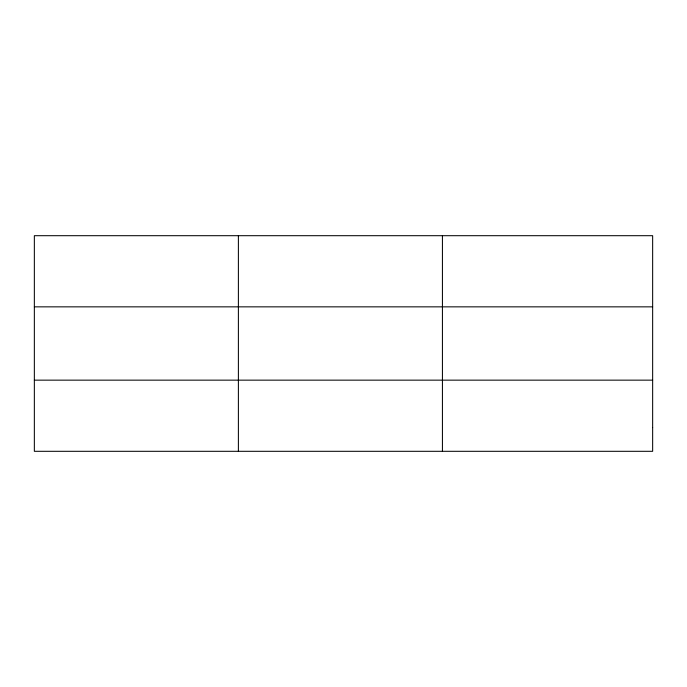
<?xml version="1.0" encoding="UTF-8"?>
<svg xmlns="http://www.w3.org/2000/svg" width="687" height="687" viewBox="0 0 687 687"><rect width="100%" height="100%" fill="white"/><g stroke="black" fill="none" stroke-linecap="round" stroke-linejoin="round"><path stroke-width="1.03" d="M238.389 235.693L238.389 451.307M442.428 235.693L442.428 451.307M34.35 306.849L652.65 306.849M34.35 380.151L652.65 380.151M652.65 427.589L652.65 451.307L34.35 451.307L34.35 235.693L652.65 235.693L652.65 427.589"/></g></svg>
